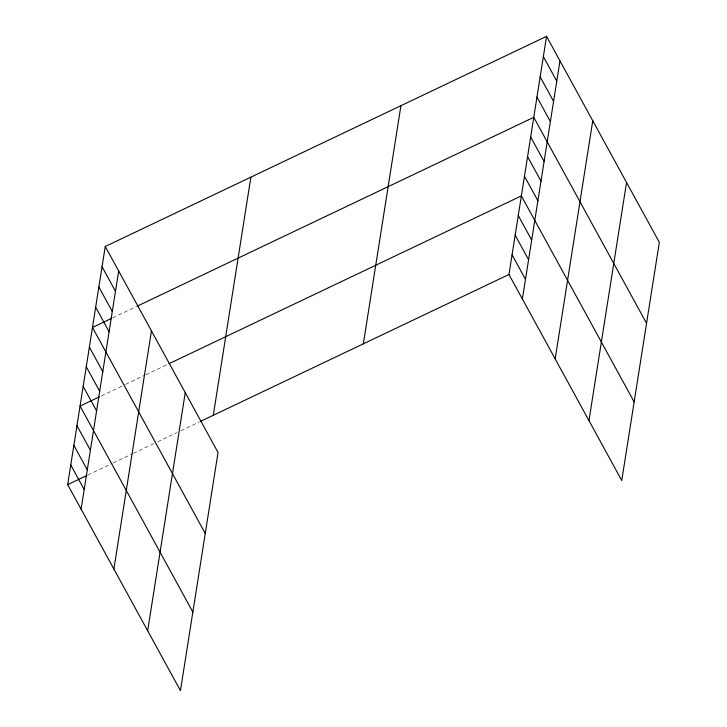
<?xml version="1.0" encoding="UTF-8"?>
<svg xmlns="http://www.w3.org/2000/svg" width="727" height="727" viewBox="0 0 727 727"><rect width="100%" height="100%" fill="white"/><g stroke="black" fill="none" stroke-linecap="round" stroke-linejoin="round"><path stroke-width="0.55" stroke-dasharray="3.63 2.73" d="M112.694 317.835L135.958 306.758M101.307 395.942L124.562 384.865M125.58 384.383L144.791 375.232M145.8 374.75L168.055 364.154M87.894 475.004L112.167 463.444M113.176 462.963L132.387 453.812M133.405 453.33L153.624 443.706M157.668 441.78L176.888 432.629M180.932 430.702L199.134 422.033"/><path stroke-width="1.09" d="M105.251 246.498L218.036 452.512L180.45 690.65L67.666 484.636L105.251 246.498L546.55 36.35L659.334 242.364L621.749 480.502L508.964 274.488L546.55 36.35M81.088 509.154L118.674 271.017M113.875 569.05L151.461 330.912M147.663 630.754L185.249 392.616M213.293 415.29L250.879 177.152M363.336 343.835L400.922 105.697M522.386 299.006L559.972 60.868M555.174 358.893L592.759 120.764M588.961 420.606L626.547 182.468M111.685 318.317L92.474 327.468L205.259 533.482M136.967 306.276L533.763 117.32L646.557 323.333M99.281 396.906L80.07 406.057L192.855 612.061M169.064 363.673L521.359 195.899L634.153 401.913M67.666 484.636L86.876 475.485M200.143 421.551L508.964 274.488M543.351 56.588L556.773 81.106M540.152 76.835L553.574 101.353M536.962 97.073L550.384 121.591M530.665 136.967L544.087 161.476M527.566 156.605L540.988 181.123M524.467 176.252L537.889 200.77M518.26 215.546L531.682 240.064M515.161 235.194L528.584 259.712M512.062 254.841L525.485 279.359M102.053 266.745L115.475 291.254M98.863 286.983L112.285 311.501M95.664 307.221L109.086 331.739M89.376 347.115L102.798 371.633M86.268 366.762L99.69 391.271M83.169 386.41L96.591 410.919M76.971 425.695L90.393 450.213M73.863 445.342L87.285 469.86M70.764 464.989L84.187 489.507"/></g></svg>
